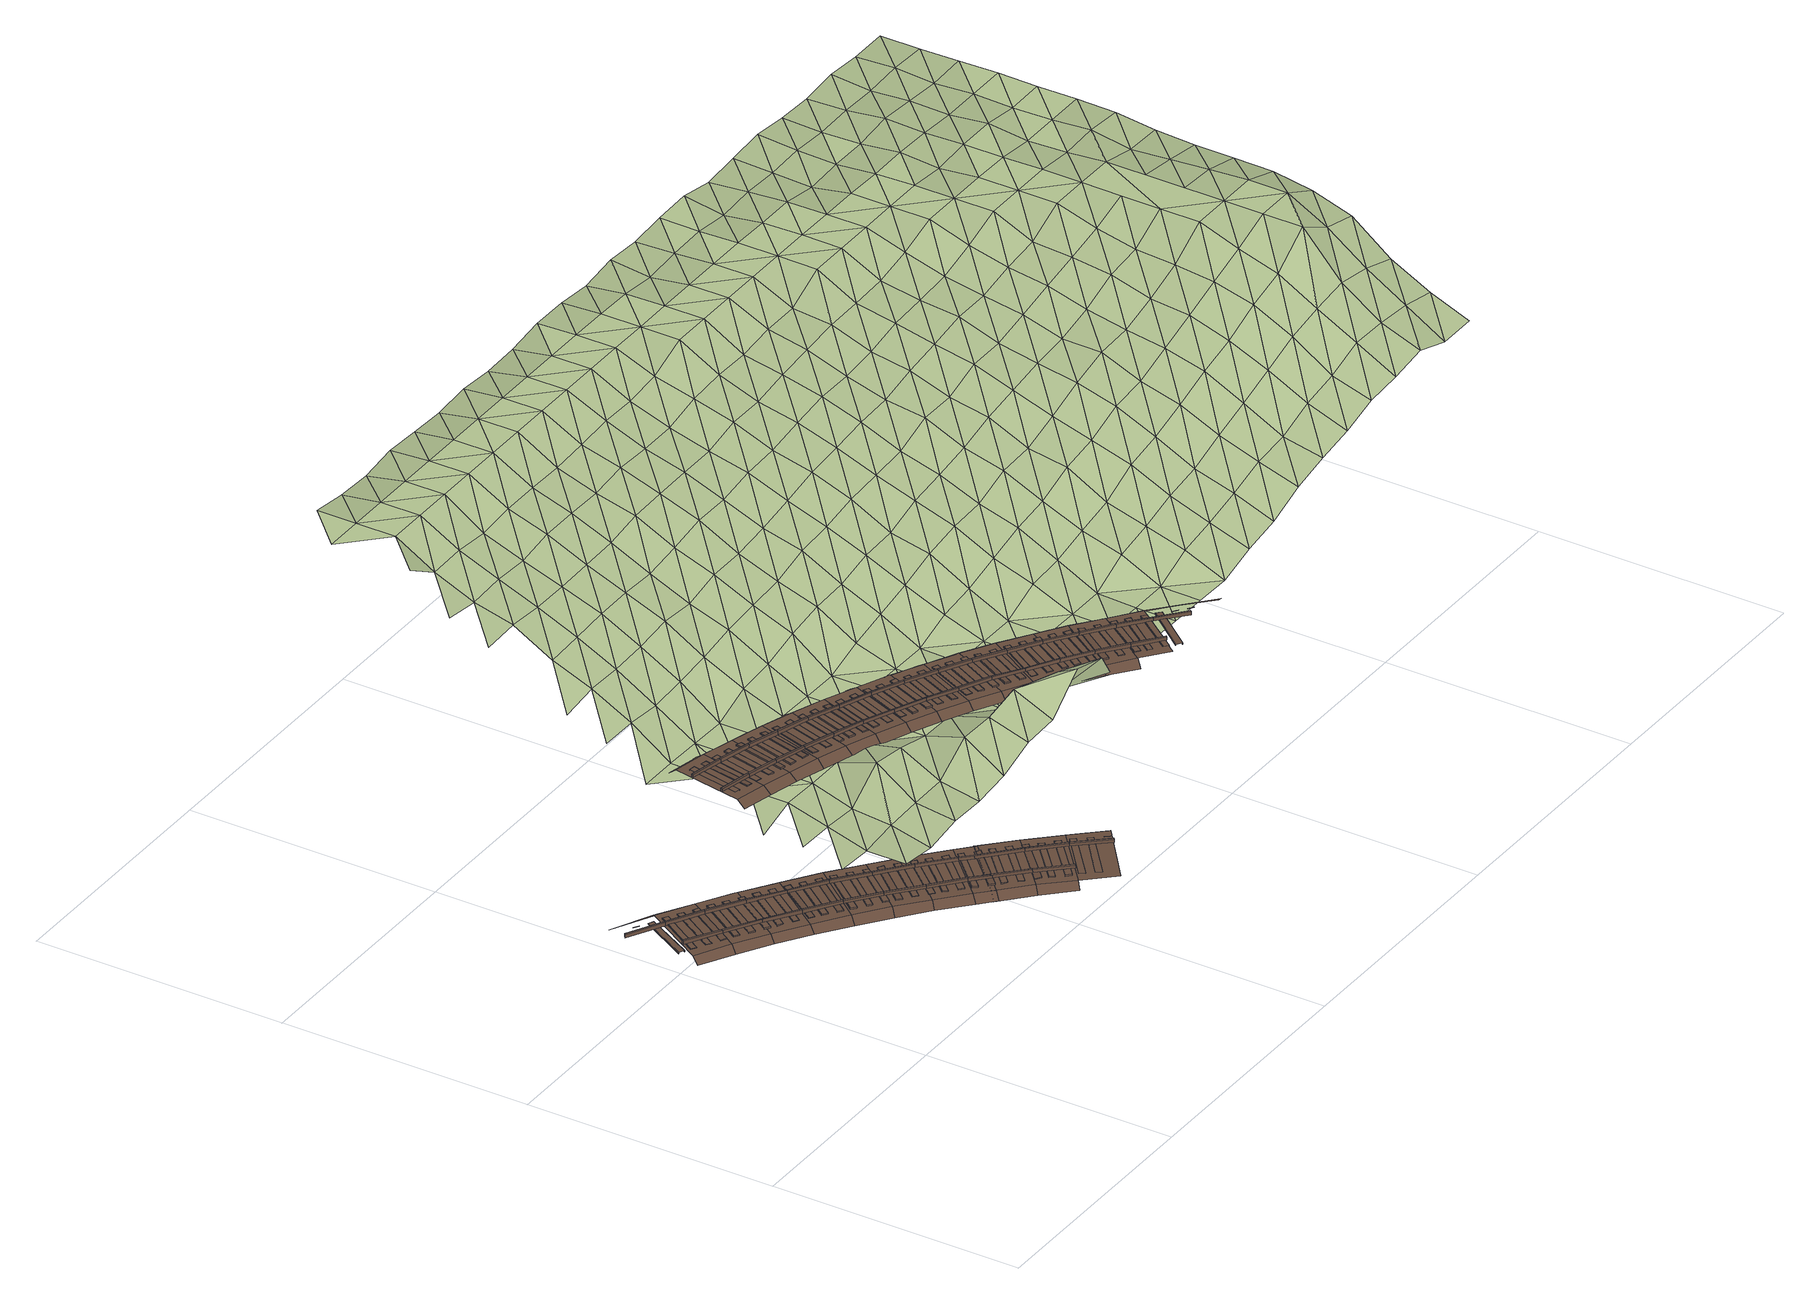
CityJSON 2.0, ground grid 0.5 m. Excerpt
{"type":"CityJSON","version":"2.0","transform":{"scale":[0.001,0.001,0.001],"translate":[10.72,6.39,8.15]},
"CityObjects":{
"terrain1":{"type":"TINRelief","geometry":[{"type":"CompositeSurface","lod":"3","boundaries":[[[0,1,2]],[[3,4,0]],[[5,2,6]],[[7,8,3]],[[5,6,9]],[[10,0,2]],[[10,2,5]],[[11,3,0]],[[11,7,3]],[[11,0,10]],[[12,13,14]],[[15,5,9]],[[16,12,14]],[[7,11,17]],[[18,15,9]],[[19,10,5]],[[7,20,13]],[[21,22,16]],[[23,7,17]],[[20,14,13]],[[19,5,15]],[[24,11,10]],[[20,7,23]],[[25,26,21]],[[27,16,14]],[[24,10,19]],[[28,17,11]],[[29,15,18]],[[27,14,20]],[[28,23,17]],[[30,21,16]],[[24,28,11]],[[29,18,31]],[[32,33,34]],[[35,19,15]],[[30,16,27]],[[36,25,21]],[[37,20,23]],[[29,35,15]],[[38,39,32]],[[40,24,19]],[[36,21,30]],[[23,28,37]],[[41,34,25]],[[28,24,40]],[[42,27,20]],[[40,19,35]],[[43,44,38]],[[41,25,36]],[[37,28,45]],[[46,29,31]],[[47,32,34]],[[37,42,20]],[[48,45,28]],[[49,30,27]],[[46,31,50]],[[28,40,48]],[[41,47,34]],[[51,43,52]],[[53,35,29]],[[54,38,32]],[[49,27,42]],[[55,36,30]],[[56,51,52]],[[53,40,35]],[[57,37,45]],[[53,29,46]],[[45,48,58]],[[54,32,47]],[[59,43,38]],[[55,30,49]],[[60,41,36]],[[57,45,58]],[[61,42,37]],[[52,43,59]],[[59,38,54]],[[62,48,40]],[[53,63,40]],[[60,36,55]],[[64,46,50]],[[65,47,41]],[[61,37,57]],[[66,49,42]],[[62,40,63]],[[67,58,48]],[[68,56,52]],[[64,50,69]],[[52,59,70]],[[65,41,60]],[[71,53,46]],[[72,54,47]],[[61,66,42]],[[73,55,49]],[[48,62,67]],[[68,52,70]],[[74,57,58]],[[71,46,64]],[[65,72,47]],[[75,63,53]],[[76,59,54]],[[73,49,66]],[[77,60,55]],[[74,58,67]],[[78,61,57]],[[70,59,76]],[[75,53,71]],[[76,54,72]],[[79,62,63]],[[77,55,73]],[[80,64,69]],[[81,65,60]],[[78,57,74]],[[82,66,61]],[[75,79,63]],[[67,62,83]],[[84,68,70]],[[85,71,64]],[[80,69,86]],[[81,60,77]],[[70,76,87]],[[88,72,65]],[[82,61,78]],[[89,73,66]],[[83,62,79]],[[84,70,87]],[[80,85,64]],[[90,74,67]],[[88,65,81]],[[91,75,71]],[[92,76,72]],[[82,89,66]],[[93,77,73]],[[90,67,83]],[[91,71,85]],[[94,78,74]],[[87,76,92]],[[88,92,72]],[[95,80,86]],[[96,79,75]],[[93,73,89]],[[97,81,77]],[[94,74,90]],[[98,85,80]],[[96,83,79]],[[99,82,78]],[[96,75,91]],[[100,84,87]],[[97,77,93]],[[87,92,101]],[[98,80,95]],[[102,88,81]],[[99,78,94]],[[103,89,82]],[[100,87,101]],[[98,104,85]],[[105,90,83]],[[106,91,85]],[[96,107,83]],[[102,81,97]],[[104,108,85]],[[109,92,88]],[[103,82,99]],[[110,93,89]],[[105,83,107]],[[106,85,108]],[[111,94,90]],[[101,92,109]],[[109,88,102]],[[112,98,95]],[[113,96,91]],[[103,110,89]],[[98,112,104]],[[114,97,93]],[[111,90,105]],[[115,99,94]],[[113,91,106]],[[116,107,96]],[[117,100,101]],[[114,93,110]],[[101,109,118]],[[119,102,97]],[[115,94,111]],[[120,108,104]],[[121,103,99]],[[112,122,104]],[[116,96,113]],[[117,101,118]],[[123,105,107]],[[119,97,114]],[[124,106,108]],[[125,109,102]],[[121,99,115]],[[126,110,103]],[[116,123,107]],[[124,113,106]],[[127,111,105]],[[120,124,108]],[[125,102,119]],[[128,104,122]],[[118,109,129]],[[128,120,104]],[[121,126,103]],[[130,114,110]],[[127,105,123]],[[131,115,111]],[[129,109,125]],[[132,116,113]],[[133,117,118]],[[134,113,124]],[[130,110,126]],[[135,119,114]],[[131,111,127]],[[136,121,115]],[[132,113,134]],[[129,133,118]],[[137,123,116]],[[135,114,130]],[[124,120,138]],[[139,125,119]],[[120,128,140]],[[136,115,131]],[[141,126,121]],[[137,116,132]],[[142,128,122]],[[143,127,123]],[[129,125,139]],[[138,120,140]],[[139,119,135]],[[144,134,124]],[[141,121,136]],[[145,130,126]],[[137,143,123]],[[142,122,146]],[[147,131,127]],[[144,124,138]],[[148,132,134]],[[149,133,129]],[[141,145,126]],[[129,139,150]],[[151,135,130]],[[128,152,140]],[[147,127,143]],[[153,136,131]],[[148,134,144]],[[149,129,150]],[[154,137,132]],[[152,138,140]],[[151,130,145]],[[152,128,142]],[[155,139,135]],[[153,131,147]],[[156,141,136]],[[154,132,148]],[[157,143,137]],[[150,139,155]],[[155,135,151]],[[158,144,138]],[[156,136,153]],[[152,159,138]],[[160,145,141]],[[161,142,146]],[[157,137,154]],[[162,147,143]],[[158,138,159]],[[163,149,150]],[[164,148,144]],[[150,155,165]],[[160,141,156]],[[146,166,161]],[[167,151,145]],[[168,152,142]],[[157,162,143]],[[169,153,147]],[[163,150,165]],[[164,144,158]],[[170,154,148]],[[160,167,145]],[[168,142,161]],[[171,155,151]],[[172,159,152]],[[169,147,162]],[[173,156,153]],[[170,148,164]],[[165,155,171]],[[174,157,154]],[[171,151,167]],[[172,152,168]],[[175,158,159]],[[173,153,169]],[[176,160,156]],[[177,161,166]],[[174,154,170]],[[178,162,157]],[[172,175,159]],[[179,163,165]],[[180,164,158]],[[177,168,161]],[[176,156,173]],[[165,171,181]],[[177,166,182]],[[183,167,160]],[[178,157,174]],[[184,169,162]],[[179,165,181]],[[180,158,175]],[[185,170,164]],[[183,160,176]],[[186,171,167]],[[187,172,168]],[[178,184,162]],[[188,168,177]],[[189,173,169]],[[185,164,180]],[[181,171,186]],[[190,174,170]],[[183,186,167]],[[187,168,188]],[[191,177,182]],[[192,175,172]],[[189,169,184]],[[193,176,173]],[[190,170,185]],[[194,178,174]],[[192,172,187]],[[195,179,181]],[[196,180,175]],[[181,186,197]],[[193,173,189]],[[198,183,176]],[[199,188,177]],[[200,177,191]],[[194,174,190]],[[201,184,178]],[[195,181,197]],[[192,196,175]],[[202,185,180]],[[198,176,193]],[[199,177,200]],[[203,186,183]],[[204,187,188]],[[201,178,194]],[[205,189,184]],[[202,180,196]],[[197,186,203]],[[206,190,185]],[[203,183,198]],[[204,188,199]],[[207,192,187]],[[201,205,184]],[[208,200,191]],[[209,193,189]],[[206,185,202]],[[210,194,190]],[[207,187,204]],[[211,195,197]],[[212,196,192]],[[197,203,213]],[[214,208,191]],[[209,189,205]],[[215,199,200]],[[216,198,193]],[[210,190,206]],[[217,201,194]],[[211,197,213]],[[212,192,207]],[[218,202,196]],[[216,203,198]],[[215,200,208]],[[216,193,209]],[[219,204,199]],[[217,194,210]],[[220,205,201]],[[212,218,196]],[[221,206,202]],[[219,199,215]],[[222,207,204]],[[223,213,203]],[[220,201,217]],[[203,216,224]],[[225,208,214]],[[226,209,205]],[[221,202,218]],[[227,210,206]],[[222,204,219]],[[223,203,224]],[[228,212,207]],[[229,211,213]],[[225,214,230]],[[220,226,205]],[[231,215,208]],[[232,216,209]],[[227,206,221]],[[233,217,210]],[[228,207,222]],[[223,229,213]],[[234,218,212]],[[224,216,232]],[[225,231,208]],[[232,209,226]],[[235,219,215]],[[233,210,227]],[[236,220,217]],[[234,212,228]],[[237,221,218]],[[235,215,231]],[[238,222,219]],[[239,223,224]],[[236,217,233]],[[224,232,240]],[[241,225,230]],[[242,226,220]],[[234,237,218]],[[243,227,221]],[[238,219,235]],[[239,224,240]],[[244,228,222]],[[245,229,223]],[[241,230,246]],[[242,220,236]],[[247,231,225]],[[248,232,226]],[[243,221,237]],[[249,233,227]],[[244,222,238]],[[245,223,239]],[[250,234,228]],[[240,232,248]],[[247,225,241]],[[242,248,226]],[[251,235,231]],[[249,227,243]],[[252,236,233]],[[250,228,244]],[[253,237,234]],[[247,251,231]],[[254,238,235]],[[255,239,240]],[[252,233,249]],[[240,248,256]],[[257,242,236]],[[258,241,246]],[[253,234,250]],[[259,243,237]],[[254,235,251]],[[255,240,256]],[[260,244,238]],[[261,245,239]],[[257,236,252]],[[258,246,262]],[[263,248,242]],[[264,247,241]],[[253,259,237]],[[265,249,243]],[[260,238,254]],[[261,239,255]],[[266,250,244]],[[256,248,263]],[[263,242,257]],[[264,241,258]],[[267,251,247]],[[265,243,259]],[[268,252,249]],[[266,244,260]],[[269,253,250]],[[267,247,264]],[[270,255,256]],[[271,254,251]],[[256,263,272]],[[268,249,265]],[[273,258,262]],[[274,257,252]],[[269,250,266]],[[275,259,253]],[[267,271,251]],[[270,256,272]],[[276,261,255]],[[277,260,254]],[[274,263,257]],[[273,262,278]],[[274,252,268]],[[279,264,258]],[[275,253,269]],[[280,265,259]],[[276,255,270]],[[277,254,271]],[[281,266,260]],[[279,258,273]],[[282,267,264]],[[283,272,263]],[[275,280,259]],[[263,274,284]],[[285,268,265]],[[281,260,277]],[[286,269,266]],[[282,264,279]],[[283,263,284]],[[287,271,267]],[[288,270,272]],[[285,265,280]],[[289,274,268]],[[290,273,278]],[[286,266,281]],[[291,275,269]],[[287,267,282]],[[283,288,272]],[[284,274,289]],[[292,277,271]],[[293,276,270]],[[289,268,285]],[[294,290,278]],[[295,279,273]],[[291,269,286]],[[296,280,275]],[[287,292,271]],[[293,270,288]],[[297,281,277]],[[295,273,290]],[[298,283,284]],[[299,282,279]],[[284,289,300]],[[296,275,291]],[[301,285,280]],[[297,277,292]],[[302,286,281]],[[298,284,300]],[[299,279,295]],[[303,288,283]],[[304,287,282]],[[296,301,280]],[[305,290,294]],[[306,289,285]],[[302,281,297]],[[307,291,286]],[[303,283,298]],[[304,282,299]],[[308,293,288]],[[309,292,287]],[[300,289,306]],[[305,294,310]],[[306,285,301]],[[311,295,290]],[[307,286,302]],[[312,296,291]],[[303,308,288]],[[309,287,304]],[[313,297,292]],[[305,311,290]],[[314,299,295]],[[315,298,300]],[[312,291,307]],[[300,306,316]],[[317,301,296]],[[309,313,292]],[[318,302,297]],[[314,295,311]],[[315,300,316]],[[319,304,299]],[[317,306,301]],[[320,303,298]],[[317,296,312]],[[321,305,310]],[[318,297,313]],[[322,307,302]],[[319,299,314]],[[320,298,315]],[[323,309,304]],[[324,308,303]],[[321,310,325]],[[326,311,305]],[[327,316,306]],[[306,317,328]],[[322,302,318]],[[329,312,307]],[[323,304,319]],[[320,324,303]],[[330,313,309]],[[326,305,321]],[[327,306,328]],[[331,314,311]],[[329,317,312]],[[332,315,316]],[[329,307,322]],[[330,309,323]],[[333,318,313]],[[331,311,326]],[[332,316,327]],[[334,319,314]],[[335,320,315]],[[336,321,325]],[[337,328,317]],[[330,333,313]],[[317,329,338]],[[339,322,318]],[[334,314,331]],[[335,315,332]],[[340,323,319]],[[341,324,320]],[[336,325,342]],[[337,317,338]],[[343,326,321]],[[339,329,322]],[[344,327,328]],[[339,318,333]],[[340,330,323]],[[340,319,334]],[[341,320,335]],[[343,321,336]],[[337,344,328]],[[330,339,333]],[[331,326,345]],[[346,332,327]],[[347,338,329]],[[329,339,348]],[[343,345,326]],[[346,327,344]],[[349,334,331]],[[350,335,332]],[[347,329,348]],[[351,337,338]],[[352,336,342]],[[339,330,353]],[[330,340,353]],[[334,349,340]],[[349,331,345]],[[350,332,346]],[[354,341,335]],[[352,342,355]],[[347,351,338]],[[356,344,337]],[[357,343,336]],[[353,340,358]],[[359,348,339]],[[354,335,350]],[[360,358,340]],[[340,349,361]],[[356,337,351]],[[357,336,352]],[[353,358,362]],[[363,346,344]],[[364,345,343]],[[359,339,353]],[[365,347,348]],[[360,340,361]],[[366,362,358]],[[364,343,357]],[[356,363,344]],[[367,350,346]],[[368,349,345]],[[365,348,359]],[[351,347,369]],[[366,358,360]],[[370,353,362]],[[367,346,363]],[[364,368,345]],[[371,354,350]],[[372,361,349]],[[369,347,365]],[[373,356,351]],[[370,362,366]],[[374,359,353]],[[371,350,367]],[[372,349,368]],[[375,360,361]],[[373,351,369]],[[376,363,356]],[[370,374,353]],[[377,365,359]],[[375,361,372]],[[378,366,360]],[[376,356,373]],[[379,367,363]],[[377,359,374]],[[380,369,365]],[[378,360,375]],[[381,370,366]],[[376,379,363]],[[382,371,367]],[[380,365,377]],[[383,373,369]],[[381,366,378]],[[384,374,370]],[[382,367,379]],[[383,369,380]],[[385,376,373]],[[384,370,381]],[[386,377,374]],[[385,373,383]],[[387,379,376]],[[384,386,374]],[[388,380,377]],[[387,376,385]],[[389,382,379]],[[388,377,386]],[[390,383,380]],[[387,389,379]],[[390,380,388]],[[391,385,383]],[[391,383,390]],[[392,387,385]],[[392,385,391]],[[393,389,387]],[[393,387,392]]]}]},
"railway1":{"type":"Railway","attributes":{"function":"1855"},"geometry":[{"type":"MultiSurface","lod":"3","boundaries":[[[394,395,396,397]],[[398,399,400,401]],[[402,398,401,403]],[[404,402,403,405]],[[406,407,408,409]],[[410,411,412,413]],[[414,415,407,406]],[[416,394,397,417]],[[418,410,413,419]],[[420,421,422,423]],[[415,424,408,407]],[[412,425,419,413]],[[426,427,428,429]],[[430,426,429,431]],[[432,430,431,433]],[[411,434,425,412]],[[397,396,435,436]],[[437,420,423,438]],[[439,440,441,442]],[[422,443,438,423]],[[444,416,417,445]],[[434,418,419,425]],[[421,446,443,422]],[[401,400,447,448]],[[403,401,448,449]],[[405,403,449,450]],[[451,439,442,452]],[[417,397,436,453]],[[454,455,456,457]],[[441,458,452,442]],[[446,437,438,443]],[[440,459,458,441]],[[436,435,460,461]],[[429,428,462,463]],[[431,429,463,464]],[[433,431,464,465]],[[466,467,468,469]],[[470,454,457,471]],[[456,472,471,457]],[[459,451,452,458]],[[455,473,472,456]],[[445,417,453,474]],[[448,447,475,476]],[[449,448,476,477]],[[450,449,477,478]],[[479,466,469,480]],[[481,482,483,484]],[[468,485,480,469]],[[467,486,485,468]],[[473,470,471,472]],[[453,436,461,487]],[[488,489,490,491]],[[461,460,492,493]],[[494,481,484,495]],[[463,462,496,497]],[[483,498,495,484]],[[464,463,497,499]],[[465,464,499,500]],[[486,479,480,485]],[[482,501,498,483]],[[502,503,504,505]],[[506,488,491,507]],[[476,475,508,509]],[[490,510,507,491]],[[477,476,509,511]],[[478,477,511,512]],[[474,453,487,513]],[[489,514,510,490]],[[501,494,495,498]],[[487,461,493,515]],[[516,517,518,519]],[[520,502,505,521]],[[504,522,521,505]],[[493,492,523,524]],[[503,525,522,504]],[[514,506,507,510]],[[497,496,526,527]],[[499,497,527,528]],[[529,530,531,532]],[[500,499,528,533]],[[534,516,519,535]],[[518,536,535,519]],[[517,537,536,518]],[[509,508,538,539]],[[525,520,521,522]],[[511,509,539,540]],[[512,511,540,541]],[[513,487,515,542]],[[543,544,545,546]],[[547,529,532,548]],[[531,549,548,532]],[[515,493,524,550]],[[530,551,549,531]],[[537,534,535,536]],[[524,523,552,553]],[[554,555,556,557]],[[558,543,546,559]],[[545,560,559,546]],[[527,526,561,562]],[[528,527,562,563]],[[533,528,563,564]],[[544,565,560,545]],[[551,547,548,549]],[[566,567,568,569]],[[539,538,570,571]],[[540,539,571,572]],[[573,554,557,574]],[[541,540,572,575]],[[556,576,574,557]],[[555,577,576,556]],[[542,515,550,578]],[[565,558,559,560]],[[550,524,553,579]],[[580,581,582,583]],[[553,552,584,585]],[[586,566,569,587]],[[568,588,587,569]],[[567,589,588,568]],[[590,591,592,593]],[[577,573,574,576]],[[562,561,594,595]],[[563,562,595,596]],[[564,563,596,597]],[[598,580,583,599]],[[571,570,600,601]],[[572,571,601,602]],[[582,603,599,583]],[[575,572,602,604]],[[581,605,603,582]],[[606,607,608,609]],[[589,586,587,588]],[[578,550,579,610]],[[611,590,593,612]],[[585,584,613,614]],[[592,615,612,593]],[[579,553,585,616]],[[591,617,615,592]],[[618,619,620,621]],[[605,598,599,603]],[[622,606,609,623]],[[608,624,623,609]],[[595,594,625,626]],[[596,595,626,627]],[[597,596,627,628]],[[607,629,624,608]],[[630,631,632,633]],[[601,600,634,635]],[[602,601,635,636]],[[604,602,636,637]],[[617,611,612,615]],[[638,618,621,639]],[[620,640,639,621]],[[619,641,640,620]],[[614,613,642,643]],[[644,645,646,647]],[[610,579,616,648]],[[616,585,614,649]],[[629,622,623,624]],[[650,630,633,651]],[[632,652,651,633]],[[653,654,655,656]],[[631,657,652,632]],[[626,625,658,659]],[[627,626,659,660]],[[641,638,639,640]],[[628,627,660,661]],[[635,634,662,663]],[[636,635,663,664]],[[637,636,664,665]],[[666,644,647,667]],[[646,668,667,647]],[[669,670,671,672]],[[645,673,668,646]],[[643,642,674,675]],[[676,653,656,677]],[[657,650,651,652]],[[649,614,643,678]],[[655,679,677,656]],[[648,616,649,680]],[[681,682,683,684]],[[654,685,679,655]],[[673,666,667,668]],[[686,669,672,687]],[[688,689,690,691]],[[671,692,687,672]],[[659,658,693,694]],[[663,662,695,696]],[[660,659,694,697]],[[664,663,696,698]],[[665,664,698,699]],[[661,660,697,700]],[[670,701,692,671]],[[675,674,702,703]],[[704,681,684,705]],[[685,676,677,679]],[[706,707,708,709]],[[683,710,705,684]],[[682,711,710,683]],[[678,643,675,712]],[[680,649,678,713]],[[714,688,691,715]],[[716,717,718,719]],[[701,686,687,692]],[[690,720,715,691]],[[689,721,720,690]],[[696,695,722,723]],[[698,696,723,724]],[[699,698,724,725]],[[694,693,726,727]],[[697,694,727,728]],[[729,706,709,730]],[[700,697,728,731]],[[732,733,734,735]],[[711,704,705,710]],[[708,736,730,709]],[[703,702,737,738]],[[707,739,736,708]],[[740,741,742,743]],[[744,716,719,745]],[[712,675,703,746]],[[718,747,745,719]],[[721,714,715,720]],[[717,748,747,718]],[[713,678,712,749]],[[723,722,750,751]],[[752,753,754,755]],[[756,732,735,757]],[[724,723,751,758]],[[725,724,758,759]],[[734,760,757,735]],[[739,729,730,736]],[[727,726,761,762]],[[738,737,763,764]],[[728,727,762,765]],[[731,728,765,766]],[[733,767,760,734]],[[768,769,770,771]],[[772,740,743,773]],[[742,774,773,743]],[[748,744,745,747]],[[741,775,774,742]],[[746,703,738,776]],[[777,778,779,780]],[[781,752,755,782]],[[754,783,782,755]],[[749,712,746,784]],[[751,750,785,786]],[[758,751,786,787]],[[753,788,783,754]],[[759,758,787,789]],[[767,756,757,760]],[[762,761,790,791]],[[792,793,794,795]],[[796,768,771,797]],[[765,762,791,798]],[[766,765,798,799]],[[770,800,797,771]],[[769,801,800,770]],[[775,772,773,774]],[[776,738,764,802]],[[803,777,780,804]],[[779,805,804,780]],[[778,806,805,779]],[[788,781,782,783]],[[786,785,807,808]],[[787,786,808,809]],[[789,787,809,810]],[[784,746,776,811]],[[812,792,795,813]],[[794,814,813,795]],[[791,790,815,816]],[[798,791,816,817]],[[793,818,814,794]],[[799,798,817,819]],[[801,796,797,800]],[[820,821,822,823]],[[824,825,823,822]],[[802,764,826,827]],[[828,829,825,824]],[[806,803,804,805]],[[830,831,832,833]],[[834,835,833,832]],[[836,837,835,834]],[[811,776,802,838]],[[818,812,813,814]],[[816,815,839,840]],[[841,842,843,844]],[[817,816,840,845]],[[819,817,845,846]],[[847,848,844,843]],[[849,850,848,847]],[[829,820,823,825]],[[837,830,833,835]],[[838,802,827,851]],[[840,839,852,853]],[[845,840,853,854]],[[846,845,854,855]],[[850,841,844,848]],[[856,857,858,859]],[[851,827,860,861]],[[862,863,864,865]],[[861,860,866,867]]]}]},
"railway2":{"type":"Railway","attributes":{"function":"1855"},"geometry":[{"type":"MultiSurface","lod":"3","boundaries":[[[868,869,870,871]],[[872,873,874,875]],[[876,877,878,879]],[[880,881,882,883]],[[884,885,879,878]],[[886,887,885,884]],[[888,889,890,891]],[[892,888,891,893]],[[894,892,893,895]],[[896,897,898,899]],[[900,896,899,901]],[[902,900,901,903]],[[904,872,875,905]],[[906,907,908,909]],[[874,910,905,875]],[[911,912,913,914]],[[873,915,910,874]],[[871,870,916,917]],[[918,919,920,921]],[[922,880,883,923]],[[924,868,871,925]],[[882,926,923,883]],[[887,876,879,885]],[[927,928,924,929]],[[881,930,926,882]],[[931,932,933,934]],[[935,906,909,936]],[[908,937,936,909]],[[915,904,905,910]],[[899,898,938,939]],[[891,890,940,941]],[[901,899,939,942]],[[893,891,941,943]],[[907,944,937,908]],[[903,901,942,945]],[[895,893,943,946]],[[947,918,921,948]],[[949,950,951,952]],[[917,916,953,954]],[[920,955,948,921]],[[930,922,923,926]],[[919,956,955,920]],[[957,958,959,960]],[[925,871,917,961]],[[962,931,934,963]],[[933,964,963,934]],[[929,924,925,965]],[[944,935,936,937]],[[932,966,964,933]],[[967,968,969,970]],[[939,938,971,972]],[[942,939,972,973]],[[974,949,952,975]],[[945,942,973,976]],[[941,940,977,978]],[[943,941,978,979]],[[951,980,975,952]],[[946,943,979,981]],[[956,947,948,955]],[[950,982,980,951]],[[954,953,983,984]],[[985,986,987,988]],[[989,957,960,990]],[[959,991,990,960]],[[958,992,991,959]],[[966,962,963,964]],[[961,917,954,993]],[[994,995,996,997]],[[998,967,970,999]],[[969,1000,999,970]],[[965,925,961,1001]],[[968,1002,1000,969]],[[972,971,1003,1004]],[[1005,1006,1007,1008]],[[982,974,975,980]],[[973,972,1004,1009]],[[976,973,1009,1010]],[[978,977,1011,1012]],[[1013,985,988,1014]],[[984,983,1015,1016]],[[979,978,1012,1017]],[[981,979,1017,1018]],[[987,1019,1014,988]],[[1020,1021,1022,1023]],[[986,1024,1019,987]],[[992,989,990,991]],[[1025,994,997,1026]],[[996,1027,1026,997]],[[993,954,984,1028]],[[995,1029,1027,996]],[[1030,1031,1032,1033]],[[1002,998,999,1000]],[[1034,1005,1008,1035]],[[1004,1003,1036,1037]],[[1007,1038,1035,1008]],[[1009,1004,1037,1039]],[[1001,961,993,1040]],[[1010,1009,1039,1041]],[[1006,1042,1038,1007]],[[1016,1015,1043,1044]],[[1045,1046,1047,1048]],[[1024,1013,1014,1019]],[[1012,1011,1049,1050]],[[1017,1012,1050,1051]],[[1052,1020,1023,1053]],[[1018,1017,1051,1054]],[[1022,1055,1053,1023]],[[1056,1057,1058,1059]],[[1021,1060,1055,1022]],[[1029,1025,1026,1027]],[[1061,1030,1033,1062]],[[1028,984,1016,1063]],[[1032,1064,1062,1033]],[[1065,1066,1067,1068]],[[1031,1069,1064,1032]],[[1037,1036,1070,1071]],[[1044,1043,1072,1073]],[[1039,1037,1071,1074]],[[1042,1034,1035,1038]],[[1041,1039,1074,1075]],[[1076,1045,1048,1077]],[[1078,1079,1080,1081]],[[1047,1082,1077,1048]],[[1040,993,1028,1083]],[[1046,1084,1082,1047]],[[1050,1049,1085,1086]],[[1051,1050,1086,1087]],[[1088,1056,1059,1089]],[[1054,1051,1087,1090]],[[1060,1052,1053,1055]],[[1091,1092,1093,1094]],[[1058,1095,1089,1059]],[[1057,1096,1095,1058]],[[1073,1072,1097,1098]],[[1063,1016,1044,1099]],[[1100,1065,1068,1101]],[[1102,1103,1104,1105]],[[1069,1061,1062,1064]],[[1067,1106,1101,1068]],[[1071,1070,1107,1108]],[[1066,1109,1106,1067]],[[1074,1071,1108,1110]],[[1075,1074,1110,1111]],[[1112,1113,1114,1115]],[[1116,1078,1081,1117]],[[1084,1076,1077,1082]],[[1080,1118,1117,1081]],[[1119,1120,1121,1122]],[[1083,1028,1063,1123]],[[1079,1124,1118,1080]],[[1086,1085,1125,1126]],[[1087,1086,1126,1127]],[[1128,1129,1130,1131]],[[1090,1087,1127,1132]],[[1133,1091,1094,1134]],[[1093,1135,1134,1094]],[[1096,1088,1089,1095]],[[1108,1107,1136,1137]],[[1092,1138,1135,1093]],[[1110,1108,1137,1139]],[[1099,1044,1073,1140]],[[1141,1142,1143,1144]],[[1111,1110,1139,1145]],[[1146,1102,1105,1147]],[[1104,1148,1147,1105]],[[1109,1100,1101,1106]],[[1103,1149,1148,1104]],[[1150,1151,1152,1153]],[[1122,1121,1154,1155]],[[1156,1112,1115,1157]],[[1158,1159,1160,1161]],[[1162,1158,1161,1163]],[[1114,1164,1157,1115]],[[1165,1162,1163,1166]],[[1113,1167,1164,1114]],[[1126,1125,1168,1169]],[[1170,1171,1172,1173]],[[1123,1063,1099,1174]],[[1124,1116,1117,1118]],[[1140,1073,1098,1175]],[[1127,1126,1169,1176]],[[1132,1127,1176,1177]],[[1178,1128,1131,1179]],[[1120,1119,1180,1181]],[[1130,1182,1179,1131]],[[1183,1184,1185,1186]],[[1098,1097,1187,1175]],[[1129,1188,1182,1130]],[[1138,1133,1134,1135]],[[1189,1141,1144,1190]],[[1143,1191,1190,1144]],[[1192,1193,1194,1195]],[[1142,1196,1191,1143]],[[1180,1119,1122,1197]],[[1161,1160,1198,1199]],[[1149,1146,1147,1148]],[[1169,1168,1200,1201]],[[1163,1161,1199,1202]],[[1176,1169,1201,1203]],[[1204,1150,1153,1205]],[[1166,1163,1202,1206]],[[1177,1176,1203,1207]],[[1152,1208,1205,1153]],[[1151,1209,1208,1152]],[[1174,1099,1140,1210]],[[1167,1156,1157,1164]],[[1211,1170,1173,1212]],[[1172,1213,1212,1173]],[[1171,1214,1213,1172]],[[1215,1216,1217,1218]],[[1219,1215,1218,1220]],[[1221,1183,1186,1222]],[[1223,1219,1220,1224]],[[1188,1178,1179,1182]],[[1185,1225,1222,1186]],[[1184,1226,1225,1185]],[[1197,1122,1155,1227]],[[1228,1192,1195,1229]],[[1196,1189,1190,1191]],[[1194,1230,1229,1195]],[[1210,1140,1175,1187]],[[1193,1231,1230,1194]],[[1232,1233,1234,1235]],[[1236,1237,1235,1234]],[[1209,1204,1205,1208]],[[1238,1239,1237,1236]],[[1218,1217,1240,1241]],[[1242,1243,1244,1245]],[[1220,1218,1241,1246]],[[1227,1155,1247,1248]],[[1249,1250,1245,1244]],[[1224,1220,1246,1251]],[[1214,1211,1212,1213]],[[1181,1180,1197,1252]],[[1226,1221,1222,1225]],[[1231,1228,1229,1230]],[[1241,1240,1253,1254]],[[1246,1241,1254,1255]],[[1251,1246,1255,1256]],[[1239,1232,1235,1237]],[[1252,1197,1227,1257]],[[1258,1242,1245,1250]],[[1259,1260,1261,1262]],[[1257,1227,1248,1263]]]}]}
},
"vertices":[
[80,250,350],[0,170,333],[80,170,328],[80,330,372],[0,250,352],[160,170,337],[80,90,328],[80,410,372],[0,330,350],[160,90,318],[160,250,344],[160,330,369],[0,570,373],[80,490,372],[80,570,373],[240,170,340],[80,650,429],[160,410,369],[240,90,330],[240,250,395],[160,570,371],[80,730,472],[0,650,430],[160,490,371],[240,330,369],[80,810,503],[0,730,461],[160,650,421],[240,410,369],[319,170,342],[160,730,469],[319,90,328],[80,970,568],[0,890,546],[80,890,549],[319,250,384],[160,810,507],[240,570,369],[80,1050,603],[0,970,580],[319,330,366],[160,890,542],[240,650,427],[80,1130,650],[0,1050,650],[240,490,369],[399,170,389],[160,970,573],[319,410,366],[240,730,472],[399,90,337],[0,1210,650],[80,1210,650],[399,250,365],[160,1050,605],[240,810,513],[80,1290,650],[319,570,397],[319,490,368],[160,1130,650],[240,890,541],[319,650,435],[399,410,366],[399,330,365],[479,170,387],[240,970,568],[319,730,482],[399,490,366],[160,1290,639],[479,90,362],[160,1210,650],[479,250,363],[240,1050,597],[319,810,513],[399,570,405],[479,330,363],[240,1130,650],[319,890,544],[399,650,448],[479,410,365],[559,170,401],[319,970,580],[399,730,475],[479,490,365],[240,1290,635],[556,192,356],[559,90,366],[240,1210,650],[319,1050,605],[399,810,509],[479,570,424],[559,330,363],[319,1130,650],[399,890,546],[479,650,456],[639,90,427],[559,410,363],[399,970,580],[639,130,408],[479,730,491],[319,1290,644],[319,1210,650],[399,1050,605],[479,810,520],[660,138,359],[559,570,436],[639,330,360],[559,490,389],[639,250,360],[399,1130,650],[479,890,558],[559,650,462],[719,90,407],[639,410,362],[479,970,578],[559,730,491],[639,490,405],[399,1290,639],[399,1210,650],[479,1050,603],[719,250,359],[559,810,533],[750,90,356],[639,570,440],[719,330,360],[479,1130,650],[559,890,560],[639,650,481],[799,170,356],[479,1210,650],[559,970,587],[639,730,501],[719,490,421],[479,1290,635],[719,410,388],[559,1050,607],[639,810,532],[719,570,456],[799,330,359],[559,1130,650],[799,250,357],[639,890,562],[880,170,355],[719,650,488],[799,410,398],[639,970,583],[880,90,355],[719,730,514],[799,490,443],[559,1290,642],[559,1210,650],[639,1050,613],[880,250,356],[719,810,544],[799,570,459],[639,1130,650],[719,890,562],[799,650,501],[880,410,417],[880,330,391],[719,970,583],[960,170,353],[799,730,529],[639,1290,635],[880,490,456],[639,1210,650],[960,90,353],[719,1050,610],[960,250,356],[799,810,548],[880,570,481],[719,1130,650],[960,330,397],[799,890,578],[880,650,507],[960,410,437],[799,970,599],[1040,170,353],[880,730,536],[719,1290,637],[960,490,459],[719,1210,650],[1040,90,352],[799,1050,619],[880,810,560],[960,570,491],[799,1130,650],[1040,330,414],[1040,250,392],[880,890,577],[960,650,513],[1120,90,350],[1040,410,448],[880,970,605],[960,730,545],[799,1290,647],[1040,490,484],[799,1210,650],[880,1050,650],[1120,250,407],[1120,170,385],[960,810,571],[1040,570,504],[880,1130,650],[1120,330,430],[960,890,589],[1040,650,538],[1120,410,475],[1200,170,398],[960,970,603],[1040,730,549],[880,1290,645],[1120,490,487],[880,1210,650],[1200,90,372],[1200,250,427],[960,1050,650],[1040,810,570],[1120,570,523],[1200,330,464],[1040,890,597],[1120,650,538],[1200,410,487],[960,1210,648],[960,1130,650],[1280,170,416],[1040,970,613],[1120,730,565],[1200,490,509],[960,1290,637],[1280,90,385],[1280,250,439],[1040,1050,650],[1120,810,577],[1200,570,536],[1280,330,478],[1120,890,606],[1200,650,562],[1280,410,514],[1040,1210,639],[1040,1130,650],[1360,170,437],[1120,970,613],[1200,730,576],[1280,490,535],[1040,1290,648],[1360,90,413],[1360,250,465],[1120,1050,650],[1200,810,593],[1280,570,548],[1360,330,501],[1200,890,607],[1280,650,562],[1360,410,522],[1120,1210,645],[1120,1130,650],[1200,970,650],[1440,170,446],[1280,730,590],[1360,490,554],[1120,1290,642],[1440,90,430],[1200,1050,650],[1440,250,488],[1280,810,597],[1360,570,555],[1440,330,526],[1280,890,610],[1360,650,578],[1200,1210,647],[1440,410,546],[1200,1130,650],[1520,170,471],[1280,970,650],[1360,730,590],[1200,1290,648],[1440,490,558],[1520,90,442],[1520,250,512],[1360,810,603],[1440,570,573],[1520,330,546],[1280,1130,648],[1280,1050,650],[1360,890,625],[1440,650,594],[1520,410,571],[1280,1210,637],[1360,970,650],[1600,170,485],[1440,730,605],[1520,490,578],[1280,1290,650],[1600,90,461],[1600,250,538],[1440,810,623],[1520,570,600],[1360,1130,648],[1600,330,576],[1360,1050,650],[1440,890,650],[1520,650,610],[1360,1210,642],[1600,410,597],[1680,170,509],[1440,970,650],[1520,730,615],[1360,1290,635],[1600,490,605],[1680,90,467],[1680,250,552],[1520,810,650],[1600,570,610],[1680,330,597],[1440,1130,635],[1440,1050,650],[1520,890,650],[1600,650,626],[1680,410,621],[1440,1210,638],[1760,170,507],[1600,730,650],[1680,490,650],[1440,1290,641],[1760,90,478],[1760,250,562],[1520,1050,647],[1520,970,650],[1600,810,650],[1680,570,650],[1760,330,650],[1520,1130,639],[1680,650,650],[1760,410,650],[1520,1210,641],[1840,170,500],[1600,970,642],[1600,890,650],[1680,730,650],[1760,490,650],[1520,1290,647],[1840,90,453],[1840,250,549],[1600,1050,648],[1840,330,606],[1600,1130,638],[1680,890,648],[1680,810,650],[1840,410,650],[1600,1210,635],[1680,970,648],[1920,170,484],[1760,730,650],[1600,1290,638],[1920,90,453],[1680,1050,645],[1920,250,526],[1760,570,650],[1760,810,642],[1840,570,645],[1840,490,650],[1760,650,650],[1680,1130,648],[1920,330,587],[1760,890,639],[1840,650,639],[1680,1210,637],[1920,410,612],[1760,970,648],[1840,730,632],[1680,1290,634],[1920,490,625],[1760,1050,639],[1840,810,645],[1920,570,625],[1760,1130,641],[1840,890,639],[1920,650,625],[1760,1210,634],[1840,970,637],[1920,730,629],[1760,1290,641],[1840,1050,639],[1920,810,638],[1840,1130,634],[1920,890,639],[1840,1210,639],[1920,970,638],[1840,1290,634],[1920,1050,639],[1920,1130,637],[1920,1210,635],[1920,1290,634],
[26,399,385],[23,383,373],[87,370,372],[90,386,384],[32,434,392],[32,434,387],[98,421,385],[98,421,392],[33,438,392],[99,425,392],[33,438,387],[99,425,385],[53,412,387],[74,518,387],[62,520,387],[42,414,387],[71,408,385],[83,406,384],[83,406,385],[71,408,387],[53,412,385],[74,518,385],[51,540,385],[120,527,384],[91,514,384],[91,514,385],[94,404,384],[106,401,384],[106,401,385],[94,404,385],[62,520,385],[103,512,385],[43,501,392],[43,501,387],[112,488,385],[112,488,392],[45,505,392],[113,492,392],[45,505,387],[113,492,385],[103,512,384],[149,356,371],[152,372,382],[117,509,384],[117,509,385],[123,397,384],[135,394,382],[135,394,385],[123,397,385],[130,506,385],[53,556,373],[123,543,372],[130,506,384],[162,406,385],[162,406,391],[164,410,391],[164,410,385],[147,502,382],[147,502,385],[187,511,382],[152,390,382],[162,388,382],[162,388,385],[152,390,385],[158,500,385],[158,500,382],[210,339,369],[216,355,382],[178,472,385],[180,472,391],[181,476,391],[180,476,385],[174,384,382],[186,381,382],[186,381,384],[174,384,385],[176,496,382],[176,496,385],[187,493,384],[187,493,382],[191,527,369],[228,389,384],[228,389,389],[229,393,389],[229,393,384],[203,489,382],[203,489,384],[203,377,382],[215,374,382],[215,374,384],[203,377,384],[213,486,384],[213,486,382],[256,493,381],[226,371,382],[238,367,381],[238,367,382],[226,371,384],[273,320,369],[277,336,381],[231,481,382],[231,481,384],[245,454,382],[245,454,389],[242,478,382],[248,458,389],[247,458,382],[242,478,381],[254,362,381],[266,358,381],[266,358,382],[255,362,382],[258,474,381],[258,474,382],[290,369,382],[292,369,388],[269,470,382],[293,373,388],[293,373,382],[260,509,369],[269,470,381],[322,473,379],[283,353,379],[293,350,379],[293,350,382],[283,353,382],[286,465,379],[286,465,382],[298,462,382],[334,300,366],[340,315,379],[298,462,379],[312,434,382],[312,434,388],[314,438,388],[305,346,379],[317,342,379],[317,342,382],[305,346,382],[314,438,382],[314,456,379],[314,456,382],[325,453,382],[325,453,379],[354,348,381],[354,348,387],[356,351,387],[356,351,381],[327,488,368],[333,336,379],[344,332,379],[344,332,381],[333,336,381],[340,448,379],[340,448,381],[351,444,381],[389,450,378],[351,444,379],[395,276,366],[401,291,378],[356,328,379],[367,324,379],[367,324,381],[356,328,381],[367,438,379],[367,438,381],[380,434,379],[378,412,379],[378,412,385],[379,415,385],[379,415,379],[380,434,378],[383,317,378],[394,313,378],[394,313,379],[383,317,379],[417,324,379],[417,324,385],[418,327,385],[394,429,378],[394,429,379],[418,327,379],[405,425,379],[405,425,378],[394,465,366],[455,425,376],[411,307,378],[421,302,378],[421,302,379],[411,307,379],[455,251,365],[462,266,376],[421,418,378],[421,418,379],[433,414,379],[433,414,376],[433,297,376],[444,293,376],[444,293,379],[433,297,379],[443,387,379],[443,387,385],[444,390,385],[444,390,379],[450,408,376],[450,408,379],[479,298,378],[479,298,384],[479,301,384],[460,403,379],[479,301,378],[460,403,376],[460,286,376],[471,281,376],[471,281,379],[460,286,379],[460,440,365],[475,397,376],[475,397,378],[514,224,363],[521,238,375],[485,392,378],[520,397,376],[485,392,376],[482,276,376],[492,271,376],[492,271,378],[482,276,378],[501,385,376],[501,385,378],[513,381,378],[506,360,378],[506,360,384],[508,363,384],[508,363,378],[513,381,376],[508,264,376],[519,259,375],[519,259,376],[508,264,378],[539,269,376],[539,269,382],[540,273,382],[540,273,376],[527,374,375],[527,374,376],[537,369,376],[537,369,375],[572,194,362],[580,208,373],[535,251,375],[546,246,375],[546,246,376],[535,251,376],[526,412,363],[584,368,373],[553,362,375],[553,362,376],[565,357,376],[556,240,375],[567,235,373],[567,235,376],[556,240,376],[565,357,375],[569,330,376],[569,330,382],[571,334,382],[571,334,376],[599,239,376],[599,239,382],[601,243,382],[600,243,376],[581,349,373],[581,349,376],[591,344,376],[583,227,373],[593,221,373],[593,221,376],[583,227,376],[591,344,373],[629,163,360],[636,177,373],[604,337,373],[604,337,376],[647,336,373],[616,331,375],[591,382,362],[604,216,373],[614,210,373],[614,210,375],[604,216,376],[616,331,373],[632,323,373],[632,323,375],[629,201,373],[639,195,373],[639,195,375],[629,201,375],[642,318,375],[631,299,375],[631,299,381],[657,207,373],[657,207,379],[633,303,381],[658,210,379],[658,210,373],[632,303,375],[642,318,373],[687,127,360],[697,140,372],[655,310,373],[655,310,375],[649,190,372],[660,184,372],[660,184,373],[649,190,373],[665,304,373],[665,304,372],[709,301,372],[654,350,360],[681,296,372],[681,296,373],[674,174,372],[686,168,372],[686,168,373],[676,174,373],[692,290,373],[692,290,372],[713,172,373],[715,172,379],[716,176,379],[716,176,373],[691,265,373],[691,265,379],[693,269,379],[706,282,371],[706,282,373],[693,269,373],[700,159,371],[710,153,371],[710,153,373],[700,159,373],[716,276,373],[739,94,359],[748,107,369],[716,276,371],[721,146,371],[731,140,371],[731,140,373],[721,146,373],[731,267,371],[731,267,373],[773,263,369],[741,261,373],[741,261,371],[716,315,359],[770,136,372],[771,136,378],[745,130,369],[756,124,369],[756,124,372],[745,130,372],[756,252,369],[757,252,372],[773,139,378],[773,139,372],[767,246,372],[750,230,372],[751,230,378],[793,57,356],[802,69,369],[753,233,378],[753,233,372],[767,246,369],[764,117,369],[774,110,369],[774,110,372],[764,117,372],[780,237,369],[780,237,372],[790,231,372],[790,231,369],[828,227,369],[790,100,369],[799,93,369],[799,93,371],[790,100,371],[803,221,369],[803,221,371],[815,214,371],[782,276,357],[825,97,369],[825,97,376],[828,101,376],[815,214,369],[827,101,369],[808,192,371],[809,192,376],[814,83,369],[824,76,369],[824,76,371],[814,83,371],[827,206,369],[827,206,371],[811,195,376],[811,195,371],[837,199,369],[837,199,368],[886,186,366],[851,189,368],[851,189,369],[860,182,369],[860,182,368],[879,57,369],[879,57,375],[881,60,375],[881,60,369],[837,240,356],[876,172,368],[876,172,369],[886,165,369],[865,152,369],[865,152,376],[867,156,376],[886,165,366],[867,156,369],[898,155,366],[833,69,368],[833,69,369],[898,155,369],[841,62,369],[907,148,369],[854,30,368],[943,144,366],[841,62,368],[907,148,366],[921,137,366],[856,51,368],[857,51,369],[921,137,369],[866,44,369],[931,130,368],[866,44,368],[931,130,366],[896,199,355],[920,111,368],[921,111,373],[943,121,366],[875,37,366],[875,37,369],[943,121,368],[923,114,373],[923,114,368],[885,29,369],[953,113,368],[885,29,366],[952,113,366],[953,157,353],[974,67,366],[974,67,373],[976,70,373],[976,70,366],[975,94,365],[966,102,365],[966,102,366],[976,94,366],[998,100,363],[1008,112,352],[998,76,365],[989,83,365],[989,83,366],[998,76,366],[1051,54,363],[1062,66,350],
[46,503,20],[39,489,9],[103,451,10],[110,464,23],[59,516,22],[69,510,22],[69,510,23],[59,516,23],[91,622,22],[39,528,20],[39,528,23],[91,622,23],[85,501,22],[96,495,22],[94,495,23],[85,501,23],[49,522,23],[101,617,23],[49,522,20],[101,617,22],[30,631,29],[30,631,23],[99,593,23],[99,593,30],[33,634,29],[101,596,30],[33,634,23],[101,596,23],[65,534,30],[65,534,23],[130,495,25],[130,495,30],[67,538,30],[132,499,30],[67,538,23],[132,499,25],[115,609,23],[115,609,25],[110,486,22],[120,480,23],[120,480,25],[110,486,23],[126,603,25],[75,631,22],[66,637,22],[66,637,23],[75,631,23],[126,603,23],[164,411,12],[173,424,23],[131,473,23],[141,467,23],[141,467,25],[131,473,25],[141,594,23],[141,594,25],[119,628,23],[187,587,23],[151,587,25],[56,680,9],[49,666,20],[126,642,10],[151,587,23],[155,457,23],[165,450,23],[165,450,26],[155,457,25],[165,578,23],[165,578,25],[176,572,26],[193,454,26],[193,454,32],[165,553,26],[165,553,32],[194,457,32],[168,556,32],[176,572,23],[194,457,26],[168,556,26],[189,564,23],[189,564,26],[180,441,23],[190,434,23],[190,434,26],[180,441,26],[225,368,13],[234,381,25],[200,557,26],[200,557,23],[200,427,23],[210,421,25],[210,421,26],[200,427,26],[254,543,25],[213,548,23],[213,548,26],[224,541,26],[196,600,12],[224,541,25],[224,410,25],[234,404,25],[234,404,26],[224,410,26],[255,411,26],[255,411,33],[257,414,33],[239,531,25],[239,531,26],[257,414,26],[231,510,26],[231,510,33],[232,514,33],[248,525,26],[232,514,26],[248,525,25],[285,323,14],[295,336,26],[248,393,25],[258,387,25],[258,387,26],[248,393,26],[261,516,26],[261,516,28],[272,509,28],[272,509,26],[319,498,26],[267,379,26],[277,372,26],[277,372,28],[267,379,28],[286,499,26],[286,499,28],[296,492,28],[263,557,14],[296,492,26],[315,365,29],[315,365,35],[290,361,26],[299,354,26],[299,354,28],[290,361,28],[318,368,35],[318,368,29],[295,466,28],[295,466,33],[309,482,26],[309,482,28],[341,276,16],[353,289,28],[296,469,33],[296,469,28],[319,475,29],[309,347,26],[319,339,26],[319,339,29],[309,347,29],[319,475,26],[332,465,26],[332,465,29],[341,458,29],[383,449,28],[341,458,26],[333,328,26],[341,321,26],[341,321,29],[333,328,29],[356,447,26],[356,447,29],[373,318,30],[373,318,36],[365,440,30],[376,321,36],[328,511,14],[376,321,30],[365,440,28],[396,230,17],[407,241,29],[356,310,28],[365,302,28],[365,302,30],[356,310,30],[357,419,30],[357,419,36],[360,422,36],[378,431,28],[378,431,30],[360,422,30],[386,423,30],[373,294,28],[383,286,28],[383,286,30],[373,294,30],[386,423,28],[401,412,28],[401,412,30],[444,399,29],[410,405,30],[396,275,29],[405,267,29],[405,267,30],[396,275,30],[410,405,29],[431,268,30],[431,268,36],[450,179,17],[460,191,30],[434,271,36],[434,271,30],[424,393,29],[424,393,30],[418,255,29],[427,247,29],[427,247,30],[418,255,30],[433,386,30],[394,462,16],[433,386,29],[418,370,30],[418,370,36],[420,373,36],[444,376,29],[444,376,30],[420,373,30],[436,239,30],[444,231,30],[444,231,32],[436,239,32],[453,368,32],[453,368,30],[479,150,19],[490,162,30],[503,349,30],[466,356,30],[466,356,32],[457,219,30],[466,211,30],[466,211,32],[457,219,32],[476,348,32],[485,217,33],[485,217,39],[476,348,30],[489,219,39],[489,219,33],[475,203,30],[482,194,30],[482,194,33],[475,203,33],[489,337,30],[489,337,32],[498,329,32],[484,169,30],[473,157,17],[527,101,20],[539,112,33],[456,411,17],[498,329,30],[476,319,32],[476,319,38],[479,322,38],[495,182,30],[504,173,30],[504,173,33],[495,182,33],[479,322,32],[508,318,30],[508,318,33],[517,310,33],[516,187,33],[516,187,39],[517,310,30],[517,190,39],[561,294,32],[511,165,30],[520,157,32],[520,157,33],[511,165,33],[517,190,33],[530,298,30],[530,298,33],[540,290,33],[540,290,30],[533,144,32],[540,135,32],[540,135,33],[533,144,33],[577,46,22],[588,56,33],[551,279,32],[551,279,33],[505,198,39],[506,198,33],[566,135,35],[566,136,41],[508,201,39],[569,138,41],[559,271,33],[508,201,33],[569,138,35],[559,271,32],[533,265,33],[533,266,39],[553,123,32],[562,114,33],[562,114,35],[553,123,33],[514,360,19],[591,264,33],[536,268,39],[536,268,33],[572,258,32],[572,258,33],[587,269,33],[599,280,20],[580,250,35],[569,105,33],[577,96,33],[577,96,35],[569,105,35],[604,275,20],[580,250,33],[590,240,33],[590,240,35],[598,232,35],[588,83,33],[597,74,33],[597,74,36],[588,83,36],[598,232,33],[644,210,35],[616,79,36],[616,79,42],[564,235,33],[564,235,39],[619,82,42],[566,238,39],[610,219,33],[610,219,36],[619,82,36],[567,238,33],[619,210,36],[619,210,33],[572,306,20],[631,198,33],[631,198,36],[639,189,36],[639,189,33],[553,245,39],[553,245,33],[615,182,36],[615,182,42],[556,248,39],[617,185,42],[649,177,35],[649,177,36],[556,248,33],[617,185,36],[657,168,36],[657,168,35],[697,151,36],[668,155,36],[668,155,38],[677,146,38],[677,146,36],[687,135,36],[604,65,35],[604,65,36],[687,135,39],[612,56,36],[694,126,39],[612,56,35],[694,126,36],[668,124,38],[668,124,44],[706,112,36],[623,43,35],[623,43,36],[706,112,39],[671,127,44],[636,0,36],[748,90,39],[631,33,36],[713,103,39],[671,127,38],[655,221,23],[718,64,39],[718,64,45],[721,67,45],[721,67,39],[710,161,25],[713,103,36],[732,80,38],[725,89,36],[725,89,39],[732,80,39],[761,100,26]
]}
